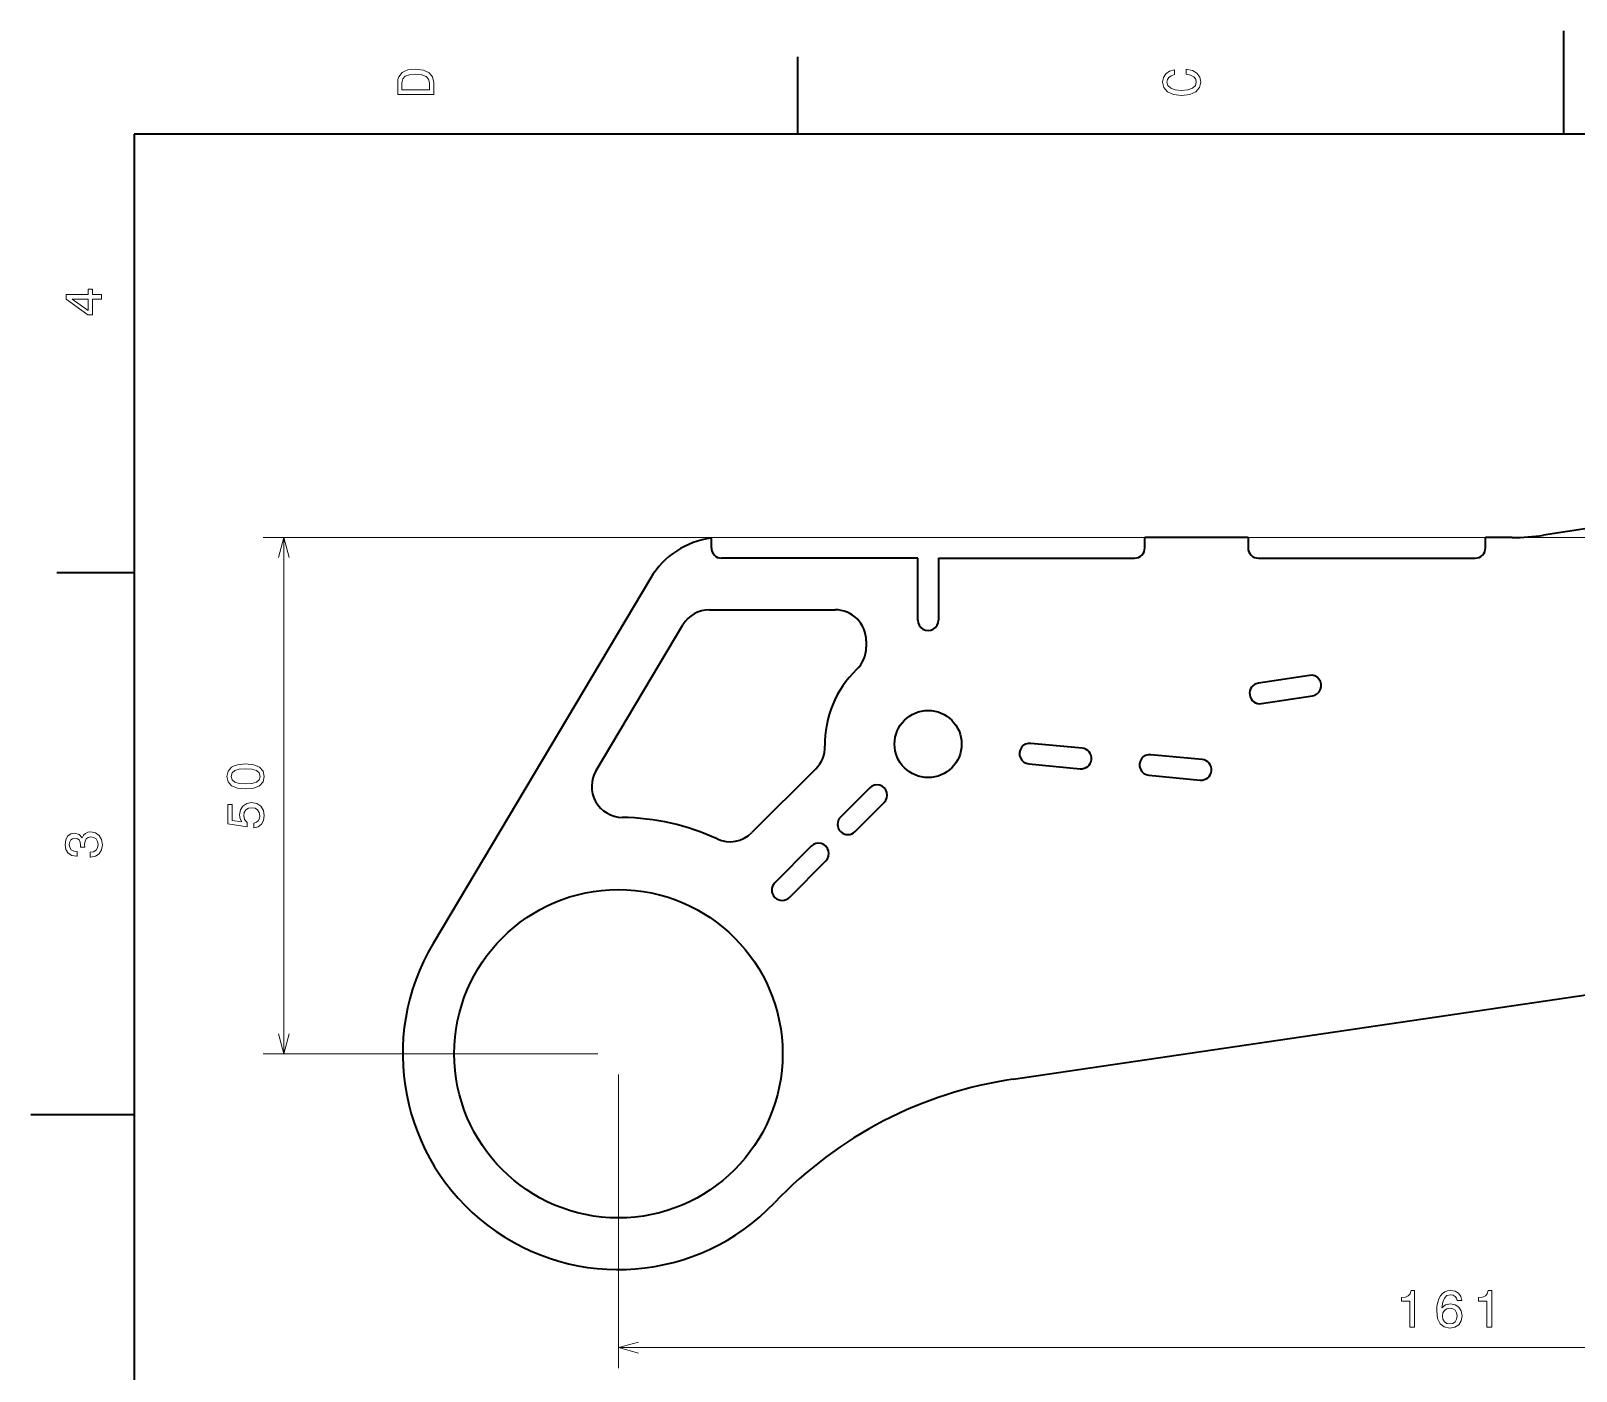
# Model space of a CAD drawing. Extents: x 0 to 297, y 0 to 210.
# Drawn here: x 0 to 149.7, y 80.2 to 210 of the extents above; entities that cross this region are included whole.
import ezdxf

# ---------------------------------------------------------------- set-up
doc = ezdxf.new("R2010")
doc.units = 0

msp = doc.modelspace()

# ---------------------------------------------------------------- linework, layer by layer
at = {"color": 7, "lineweight": 35}
for p, q in [((148.5, 200), (148.5, 210)), ((74.300003, 200), (74.300003, 207.5)), ((287, 200), (10, 200)), ((10, 200), (10, 10)), ((203.447968, 169.846741), (146.536804, 161.15802)), ((65.921127, 159.928925), (65.921127, 160.86618)), ((117.921127, 160.928925), (107.921127, 160.928925)), ((107.921127, 159.928925), (107.921127, 160.928925)), ((117.921127, 160.928925), (117.921127, 159.928925)), ((143.518341, 160.928925), (140.921127, 160.928925)), ((140.921127, 159.928925), (140.921127, 160.928925)), ((85.921127, 158.928925), (66.921127, 158.928925)), ((85.921127, 152.928925), (85.921127, 158.928925)), ((87.921127, 158.928925), (87.921127, 152.928925)), ((87.921127, 158.928925), (106.921127, 158.928925)), ((118.921127, 158.928925), (139.921127, 158.928925)), ((10, 157.5), (2.5, 157.5)), ((60.047836, 157.022568), (38.964661, 121.623566)), ((65.72995, 153.928925), (77.921127, 153.928925)), ((54.752773, 138.360809), (63.15247, 152.464035)), ((80.921127, 150.928925), (80.921127, 150.309753)), ((123.858383, 147.579788), (118.915649, 146.825165)), ((119.217499, 144.848083), (124.160225, 145.602692)), ((101.848167, 140.525146), (96.87027, 140.994766)), ((113.469261, 139.428818), (108.491364, 139.898438)), ((76.045242, 138.538315), (69.851288, 132.34436)), ((96.682426, 139.003601), (101.660324, 138.533997)), ((108.30352, 137.907272), (113.281418, 137.437668)), ((81.264275, 136.686279), (78.435844, 133.857849)), ((79.85006, 132.443649), (82.678482, 135.272064)), ((75.607422, 131.029434), (72.071884, 127.493896)), ((73.486099, 126.079681), (77.021637, 129.615219)), ((95.167046, 108.467285), (194.085083, 123.014053)), ((10, 105), (0, 105))]:
    msp.add_line(p, q, dxfattribs=at)
at = {"color": 7, "lineweight": 13}
for p, q in [((215.921127, 160.928925), (22.508163, 160.928925)), ((24.508163, 110.928925), (24.508163, 160.928925)), ((54.921127, 110.928925), (22.508163, 110.928925)), ((56.921127, 108.928925), (56.921127, 80.463547)), ((56.921127, 82.463547), (217.921127, 82.463547))]:
    msp.add_line(p, q, dxfattribs=at)
for points in [[(35.533215, 204.994965), (35.533215, 203.829971), (39.033215, 203.829971), (39.033215, 204.994965), (38.922264, 205.544678), (38.584366, 205.953171), (38.034657, 206.205338), (37.283215, 206.296112), (36.516644, 206.215424), (36.21405, 206.114563), (35.971977, 205.973343), (35.644165, 205.56485), (35.563473, 205.297562)], [(35.951801, 204.959656), (36.027451, 205.342941), (36.259438, 205.605194), (36.672985, 205.761536), (37.283215, 205.811966), (37.873272, 205.756485), (38.286816, 205.600143), (38.533936, 205.332855), (38.614628, 204.959656), (38.614628, 204.298996), (35.951801, 204.298996)], [(111.93206, 205.817017), (112.355698, 205.716141), (112.658287, 205.549713), (112.844887, 205.317734), (112.905403, 205.045395), (112.814629, 204.71759), (112.54229, 204.460388), (112.098488, 204.28891), (111.483215, 204.233429), (110.872986, 204.28891), (110.424141, 204.455338), (110.151802, 204.71254), (110.055984, 205.045395), (110.106415, 205.287476), (110.247627, 205.494247), (110.474571, 205.655624), (110.787247, 205.766571), (110.787247, 206.245682), (110.308144, 206.094391), (109.94503, 205.832138), (109.718086, 205.474075), (109.63739, 205.045395), (109.763474, 204.510818), (110.116501, 204.10231), (110.696472, 203.840057), (111.483215, 203.749283), (112.269958, 203.840057), (112.84993, 204.10231), (113.208, 204.510818), (113.329041, 205.045395), (113.233215, 205.51442), (112.965927, 205.892654), (112.527161, 206.159943), (111.93206, 206.301163)], [(6.833213, 184.02739), (6.833213, 184.481277), (5.965778, 184.481277), (5.965778, 184.98056), (5.56232, 184.98056), (5.56232, 184.481277), (3.408862, 184.481277), (3.408862, 184.022339), (5.521974, 182.489197), (5.965778, 182.489197), (5.965778, 184.02739)], [(5.56232, 182.912827), (3.993876, 184.02739), (5.56232, 184.02739)], [(20.798508, 136.581512), (21.590294, 136.657166), (22.155136, 136.894196), (22.498077, 137.272446), (22.609032, 137.796936), (22.498077, 138.316391), (22.155136, 138.694626), (21.590294, 138.92662), (20.798508, 139.007309), (20.011765, 138.92662), (19.699089, 138.830795), (19.441879, 138.694626), (19.098938, 138.316391), (18.982948, 137.796936), (19.098938, 137.272446), (19.446922, 136.894196), (20.011765, 136.657166)], [(20.798508, 137.065674), (20.188278, 137.106018), (19.749519, 137.232101), (19.49231, 137.459045), (19.401535, 137.796936), (19.49231, 138.129791), (19.749519, 138.356735), (20.188278, 138.482819), (20.798508, 138.523163), (21.41378, 138.482819), (21.852547, 138.356735), (22.109749, 138.129791), (22.19548, 137.796936), (22.109749, 137.459045), (21.852547, 137.232101), (21.41378, 137.106018)], [(21.595337, 132.810196), (22.008881, 132.921143), (22.33165, 133.168259), (22.533379, 133.531372), (22.609032, 133.995346), (22.51825, 134.504715), (22.271133, 134.903137), (21.877762, 135.155289), (21.373436, 135.251114), (20.904419, 135.165375), (20.536263, 134.923309), (20.299232, 134.545059), (20.213493, 134.055878), (20.274017, 133.677628), (20.440437, 133.385117), (19.49736, 133.526337), (19.49736, 135.059479), (19.083809, 135.059479), (19.083809, 133.188431), (20.93972, 132.911057), (20.93972, 133.314514), (20.70269, 133.607025), (20.616951, 133.980225), (20.672432, 134.302994), (20.833809, 134.55011), (21.080933, 134.706451), (21.398651, 134.761917), (21.716377, 134.706451), (21.963493, 134.545059), (22.119835, 134.297943), (22.175308, 133.980225), (22.140007, 133.712936), (22.024017, 133.506165), (21.842461, 133.354858), (21.595337, 133.279205)], [(5.733789, 129.979111), (5.769093, 129.979111), (6.253242, 130.059799), (6.616354, 130.296829), (6.848343, 130.670029), (6.934078, 131.164276), (6.848343, 131.688766), (6.626441, 132.082138), (6.273415, 132.334305), (5.819525, 132.425079), (5.521974, 132.384735), (5.2799, 132.273788), (5.0933, 132.092224), (4.957133, 131.850143), (4.684798, 132.177963), (4.251081, 132.293961), (3.857709, 132.218307), (3.560158, 132.00145), (3.373559, 131.648422), (3.307997, 131.164276), (3.388689, 130.710388), (3.610591, 130.362396), (3.963617, 130.135452), (4.432637, 130.059799), (4.467939, 130.059799), (4.467939, 130.508652), (4.145173, 130.548996), (3.913184, 130.680115), (3.771974, 130.891937), (3.721542, 131.189484), (3.761888, 131.451736), (3.867795, 131.643372), (4.039265, 131.759369), (4.271254, 131.804764), (4.518372, 131.759369), (4.684798, 131.638336), (4.785663, 131.426514), (4.815922, 131.139053), (4.810879, 130.942368), (5.209294, 130.942368), (5.199208, 131.189484), (5.244596, 131.507217), (5.365634, 131.744247), (5.56232, 131.885452), (5.819525, 131.935883), (6.112032, 131.880417), (6.328891, 131.734161), (6.465058, 131.502167), (6.510447, 131.194534), (6.460014, 130.876801), (6.308718, 130.644821), (6.066643, 130.498566), (5.733789, 130.443085)], [(133.59433, 84.463547), (134.053253, 84.463547), (134.053253, 87.988762), (133.710327, 87.988762), (133.619537, 87.681129), (133.437988, 87.47435), (133.160614, 87.353317), (132.777328, 87.312973), (132.777328, 86.954903), (133.59433, 86.954903)], [(138.6315, 87.020462), (138.535675, 87.428963), (138.313782, 87.73156), (137.97084, 87.923203), (137.527039, 87.988762), (137.229492, 87.953461), (136.972275, 87.857635), (136.745331, 87.701302), (136.553696, 87.479401), (136.40239, 87.202019), (136.291443, 86.86412), (136.22084, 86.465706), (136.200668, 86.016861), (136.281357, 85.30072), (136.528473, 84.781273), (136.926895, 84.46859), (137.471558, 84.362679), (137.960754, 84.453461), (138.333954, 84.690491), (138.576019, 85.06369), (138.661758, 85.537758), (138.576019, 86.016861), (138.34404, 86.385017), (137.985962, 86.617004), (137.54216, 86.697693), (137.063065, 86.596832), (136.704987, 86.309372), (136.78064, 86.86412), (136.942017, 87.262535), (137.189133, 87.499573), (137.532074, 87.580261), (137.784241, 87.539917), (137.975891, 87.434006), (138.101959, 87.257492), (138.167526, 87.020462)], [(141.066376, 84.463547), (141.525299, 84.463547), (141.525299, 87.988762), (141.182373, 87.988762), (141.091583, 87.681129), (140.910034, 87.47435), (140.63266, 87.353317), (140.249374, 87.312973), (140.249374, 86.954903), (141.066376, 86.954903)], [(138.172577, 85.532715), (138.117096, 85.214989), (137.975891, 84.972916), (137.748932, 84.811531), (137.466522, 84.761101), (137.168961, 84.811531), (136.942017, 84.967873), (136.795761, 85.209946), (136.750381, 85.527664), (136.800812, 85.840347), (136.942017, 86.077377), (137.174011, 86.228676), (137.486694, 86.284149), (137.759018, 86.228676), (137.975891, 86.08242), (138.117096, 85.84539)]]:
    msp.add_lwpolyline(points, close=True, dxfattribs=at)
for points in [[(25.025803, 158.99707), (24.508163, 160.928925), (23.990524, 158.99707)], [(23.990524, 112.860779), (24.508163, 110.928925), (25.025803, 112.860779)], [(58.852978, 82.981186), (56.921127, 82.463547), (58.852978, 81.945908)]]:
    msp.add_lwpolyline(points, dxfattribs=at)
at = {"color": 7, "lineweight": 35}
for centre, radius in [((86.921127, 140.928925), 3.25), ((56.921127, 110.928925), 15.9)]:
    msp.add_circle(centre, radius, dxfattribs=at)
for centre, radius, start, end in [((66.921127, 152.928925), 8, 97.180758, 149.222531), ((143.518341, 180.928925), 20, 269.999997, 278.680417), ((66.921127, 159.928925), 1, 180.000005, 269.999997), ((106.921127, 159.928925), 1, 269.999997, 360), ((118.921127, 159.928925), 1, 180.000005, 269.999997), ((139.921127, 159.928925), 1, 269.999997, 0), ((65.72995, 150.928925), 3, 90.000003, 149.222531), ((77.921127, 150.928925), 3, 0, 90.000003), ((86.921127, 152.928925), 1, 179.999995, 360), ((77.921127, 150.309753), 3, 313.813062, 0), ((86.921127, 140.928925), 10, 133.813064, 181.186945), ((119.066574, 145.836624), 1, 98.680422, 278.680417), ((124.0093, 146.591248), 1, 278.680417, 98.680422), ((73.92392, 140.659637), 3, 314.999999, 1.186939), ((96.776352, 139.999191), 1, 84.61069, 264.610691), ((101.754242, 139.529572), 1, 264.610691, 84.61069), ((108.397446, 138.902863), 1, 84.61069, 264.610691), ((113.375343, 138.433243), 1, 264.610691, 84.61069), ((57.330254, 136.825699), 3, 149.222531, 269.094895), ((81.971375, 135.979172), 1, 314.999999, 135), ((56.921127, 110.928925), 22.9, 65.333888, 89.094893), ((79.142952, 133.150757), 1, 135, 314.999999), ((67.729965, 134.465683), 3, 245.333896, 314.999999), ((76.314529, 130.322327), 1, 314.999999, 135), ((72.778992, 126.786789), 1, 135, 314.999999), ((56.921127, 110.928925), 20.9, 149.222531, 316.350378), ((100.986801, 68.892914), 40, 98.365885, 136.350383)]:
    msp.add_arc(centre, radius, start, end, dxfattribs=at)

doc.saveas('drawing.dxf')
